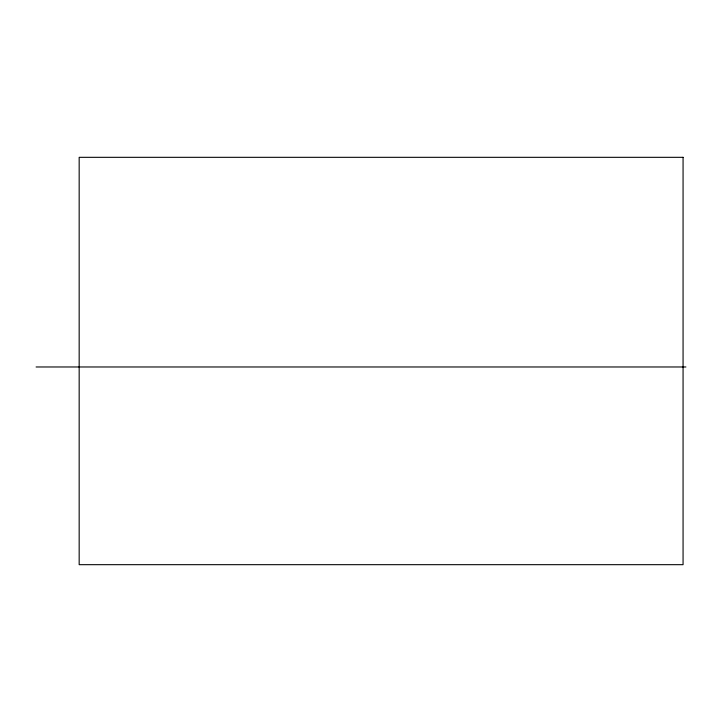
<?xml version="1.0" encoding="UTF-8"?>
<svg xmlns="http://www.w3.org/2000/svg" width="722" height="722" viewBox="0 0 722 722"><rect width="100%" height="100%" fill="white"/><g stroke="black" fill="none" stroke-linecap="round" stroke-linejoin="round"><path stroke-width="1.08" d="M36.1 366.975L685.9 366.975M683.066 157.324L79.167 157.324L79.167 564.676L683.066 564.676L683.066 157.324"/></g></svg>
